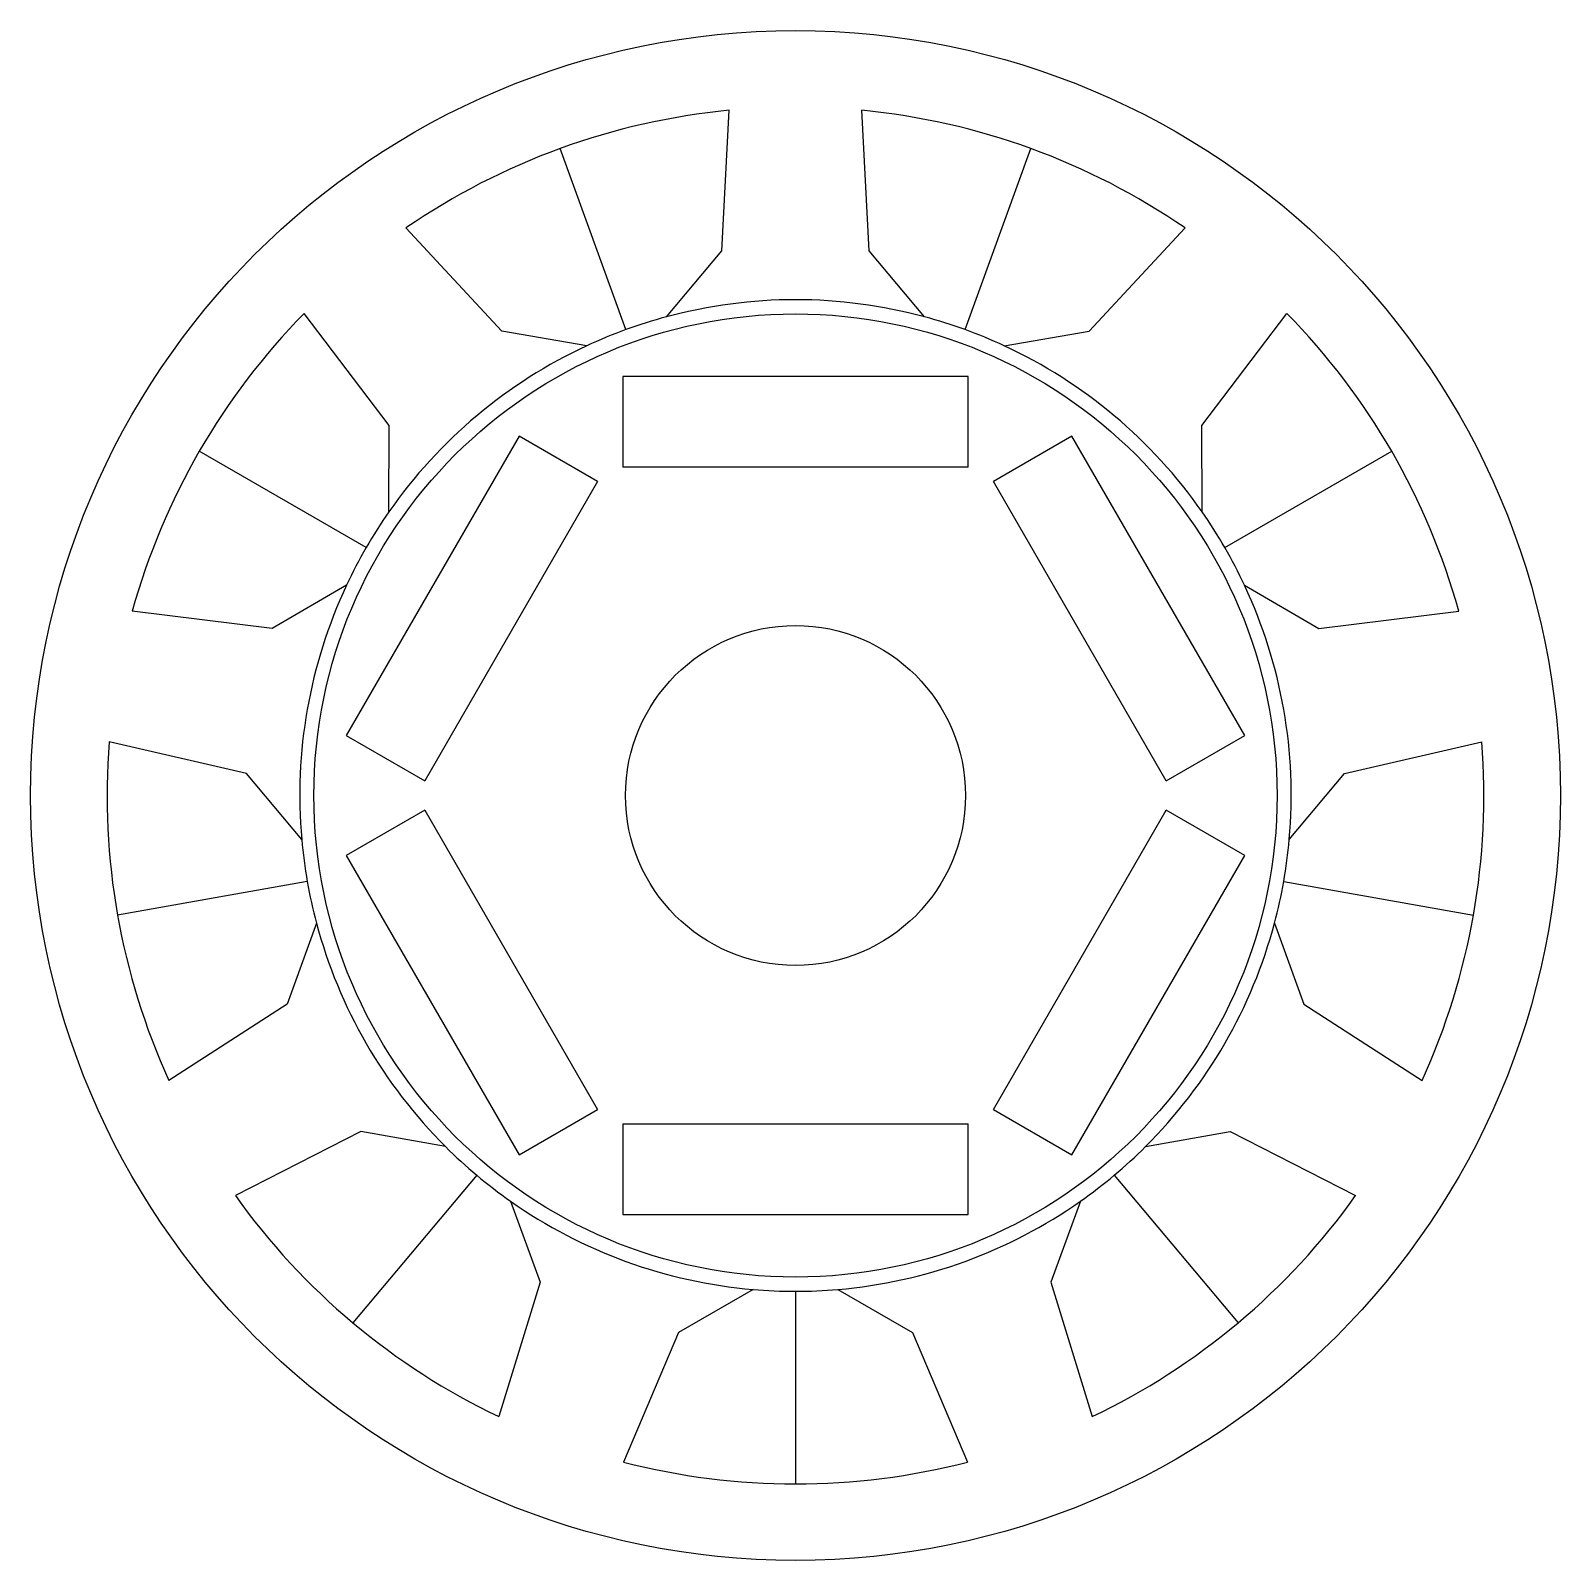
# Model space of a CAD drawing. Header units: metres. Extents: x -27 to 27, y -27 to 27.
import ezdxf

# ---------------------------------------------------------------- set-up
doc = ezdxf.new("R2010")
doc.units = ezdxf.units.M

msp = doc.modelspace()

# ---------------------------------------------------------------- linework, layer by layer
for p, q in [((-2.596682, 19.220623), (-2.346339, 24.186457)), ((2.596682, 19.220623), (2.346339, 24.186457)), ((-10.365604, 16.392967), (-13.749355, 20.036098)), ((10.365604, 16.392967), (13.749355, 20.036098)), ((-4.555565, 16.896651), (-2.596682, 19.220623)), ((4.555565, 16.896651), (2.596682, 19.220623)), ((-14.343952, 13.054736), (-17.344154, 17.019703)), ((14.343952, 13.054736), (17.344154, 17.019703)), ((-7.371193, 15.871847), (-10.365604, 16.392967)), ((7.371193, 15.871847), (10.365604, 16.392967)), ((6.1, 14.791552), (-6.1, 14.791552)), ((-6.1, 14.791552), (-6.1, 11.591552)), ((6.1, 11.591552), (6.1, 14.791552)), ((-14.350724, 10.015325), (-14.343952, 13.054736)), ((14.350724, 10.015325), (14.343952, 13.054736)), ((-9.759859, 12.678531), (-15.859859, 2.113021)), ((-6.988578, 11.078531), (-9.759859, 12.678531)), ((9.759859, 12.678531), (6.988578, 11.078531)), ((15.859859, 2.113021), (9.759859, 12.678531)), ((6.1, 11.591552), (-6.1, 11.591552)), ((-6.988578, 11.078531), (-13.088578, 0.513021)), ((13.088578, 0.513021), (6.988578, 11.078531)), ((-15.848888, 7.420429), (-18.47771, 5.894859)), ((15.848888, 7.420429), (18.47771, 5.894859)), ((-18.47771, 5.894859), (-23.411573, 6.510627)), ((18.47771, 5.894859), (23.411573, 6.510627)), ((-19.379528, 0.780393), (-24.226448, 1.889242)), ((-15.859859, 2.113021), (-13.088578, 0.513021)), ((13.088578, 0.513021), (15.859859, 2.113021)), ((19.379528, 0.780393), (24.226448, 1.889242)), ((-17.431019, -1.552283), (-19.379528, 0.780393)), ((17.431019, -1.552283), (19.379528, 0.780393)), ((-13.088578, -0.513021), (-15.859859, -2.113021)), ((-13.088578, -0.513021), (-6.988578, -11.078531)), ((6.988578, -11.078531), (13.088578, -0.513021)), ((15.859859, -2.113021), (13.088578, -0.513021)), ((-15.859859, -2.113021), (-9.759859, -12.678531)), ((9.759859, -12.678531), (15.859859, -2.113021)), ((-16.910712, -4.50309), (-17.943889, -7.361519)), ((16.910712, -4.50309), (17.943889, -7.361519)), ((-17.943889, -7.361519), (-22.119255, -10.06124)), ((17.943889, -7.361519), (22.119255, -10.06124)), ((-9.759859, -12.678531), (-6.988578, -11.078531)), ((6.988578, -11.078531), (9.759859, -12.678531)), ((-15.347207, -11.859104), (-19.772917, -14.125217)), ((-12.355147, -12.393561), (-15.347207, -11.859104)), ((-6.1, -11.591552), (6.1, -11.591552)), ((-6.1, -11.591552), (-6.1, -14.791552)), ((6.1, -14.791552), (6.1, -11.591552)), ((12.355147, -12.393561), (15.347207, -11.859104)), ((15.347207, -11.859104), (19.772917, -14.125217)), ((-10.059826, -14.319563), (-9.013923, -17.17336)), ((10.059826, -14.319563), (9.013923, -17.17336)), ((-6.1, -14.791552), (6.1, -14.791552)), ((-9.013923, -17.17336), (-10.477093, -21.92534)), ((9.013923, -17.17336), (10.477093, -21.92534)), ((-1.498164, -17.435754), (-4.133757, -18.949595)), ((1.498164, -17.435754), (4.133757, -18.949595)), ((-4.133757, -18.949595), (-6.067418, -23.53033)), ((4.133757, -18.949595), (6.067418, -23.53033))]:
    msp.add_line(p, q)
at = {"color": 1}
for p, q in [((-5.985353, 16.444621), (-8.311089, 22.834531)), ((-5.985353, 16.444621), (-8.311089, 22.834531)), ((-5.985353, 16.444621), (-8.311089, 22.834531)), ((-5.985353, 16.444621), (-8.311089, 22.834531)), ((-5.985353, 16.444621), (-8.311089, 22.834531)), ((-5.985353, 16.444621), (-8.311089, 22.834531)), ((-5.985353, 16.444621), (-8.311089, 22.834531)), ((-5.985353, 16.444621), (-8.311089, 22.834531)), ((-5.985353, 16.444621), (-8.311089, 22.834531)), ((5.985353, 16.444621), (8.311089, 22.834531)), ((5.985353, 16.444621), (8.311089, 22.834531)), ((5.985353, 16.444621), (8.311089, 22.834531)), ((5.985353, 16.444621), (8.311089, 22.834531)), ((5.985353, 16.444621), (8.311089, 22.834531)), ((5.985353, 16.444621), (8.311089, 22.834531)), ((5.985353, 16.444621), (8.311089, 22.834531)), ((5.985353, 16.444621), (8.311089, 22.834531)), ((5.985353, 16.444621), (8.311089, 22.834531)), ((-15.155445, 8.75), (-21.044417, 12.15)), ((-15.155445, 8.75), (-21.044417, 12.15)), ((-15.155445, 8.75), (-21.044417, 12.15)), ((-15.155445, 8.75), (-21.044417, 12.15)), ((-15.155445, 8.75), (-21.044417, 12.15)), ((-15.155445, 8.75), (-21.044417, 12.15)), ((-15.155445, 8.75), (-21.044417, 12.15)), ((-15.155445, 8.75), (-21.044417, 12.15)), ((-15.155445, 8.75), (-21.044417, 12.15)), ((15.155445, 8.75), (21.044417, 12.15)), ((15.155445, 8.75), (21.044417, 12.15)), ((15.155445, 8.75), (21.044417, 12.15)), ((15.155445, 8.75), (21.044417, 12.15)), ((15.155445, 8.75), (21.044417, 12.15)), ((15.155445, 8.75), (21.044417, 12.15)), ((15.155445, 8.75), (21.044417, 12.15)), ((15.155445, 8.75), (21.044417, 12.15)), ((15.155445, 8.75), (21.044417, 12.15)), ((-17.234136, -3.038843), (-23.930828, -4.219651)), ((-17.234136, -3.038843), (-23.930828, -4.219651)), ((-17.234136, -3.038843), (-23.930828, -4.219651)), ((-17.234136, -3.038843), (-23.930828, -4.219651)), ((-17.234136, -3.038843), (-23.930828, -4.219651)), ((-17.234136, -3.038843), (-23.930828, -4.219651)), ((-17.234136, -3.038843), (-23.930828, -4.219651)), ((-17.234136, -3.038843), (-23.930828, -4.219651)), ((-17.234136, -3.038843), (-23.930828, -4.219651)), ((17.234136, -3.038843), (23.930828, -4.219651)), ((17.234136, -3.038843), (23.930828, -4.219651)), ((17.234136, -3.038843), (23.930828, -4.219651)), ((17.234136, -3.038843), (23.930828, -4.219651)), ((17.234136, -3.038843), (23.930828, -4.219651)), ((17.234136, -3.038843), (23.930828, -4.219651)), ((17.234136, -3.038843), (23.930828, -4.219651)), ((17.234136, -3.038843), (23.930828, -4.219651)), ((17.234136, -3.038843), (23.930828, -4.219651)), ((-11.248783, -13.405778), (-15.619739, -18.61488)), ((-11.248783, -13.405778), (-15.619739, -18.61488)), ((-11.248783, -13.405778), (-15.619739, -18.61488)), ((-11.248783, -13.405778), (-15.619739, -18.61488)), ((-11.248783, -13.405778), (-15.619739, -18.61488)), ((-11.248783, -13.405778), (-15.619739, -18.61488)), ((-11.248783, -13.405778), (-15.619739, -18.61488)), ((-11.248783, -13.405778), (-15.619739, -18.61488)), ((-11.248783, -13.405778), (-15.619739, -18.61488)), ((11.248783, -13.405778), (15.619739, -18.61488)), ((11.248783, -13.405778), (15.619739, -18.61488)), ((11.248783, -13.405778), (15.619739, -18.61488)), ((11.248783, -13.405778), (15.619739, -18.61488)), ((11.248783, -13.405778), (15.619739, -18.61488)), ((11.248783, -13.405778), (15.619739, -18.61488)), ((11.248783, -13.405778), (15.619739, -18.61488)), ((11.248783, -13.405778), (15.619739, -18.61488)), ((11.248783, -13.405778), (15.619739, -18.61488)), ((0, -17.5), (0, -24.3)), ((0, -17.5), (0, -24.3)), ((0, -17.5), (0, -24.3)), ((0, -17.5), (0, -24.3)), ((0, -17.5), (0, -24.3)), ((0, -17.5), (0, -24.3)), ((0, -17.5), (0, -24.3)), ((0, -17.5), (0, -24.3)), ((0, -17.5), (0, -24.3))]:
    msp.add_line(p, q, dxfattribs=at)
for radius in [27, 17, 6]:
    msp.add_circle((0, 0), radius)
for radius, start, end in [(24.3, 455.54095, 124.45905), (24.3, 415.54095, 444.45905), (17.5, 434.911067, 465.088933), (24.3, 135.54095, 164.45905), (24.3, 375.54095, 404.45905), (17.5, 114.911067, 145.088933), (17.5, 394.911067, 425.088933), (17.5, 154.911067, 185.088933), (17.5, 354.911067, 385.088933), (24.3, 175.54095, 204.45905), (24.3, 335.54095, 364.45905), (17.5, 194.911067, 225.088933), (17.5, 314.911067, 345.088933), (24.3, 215.54095, 244.45905), (17.5, 234.911067, 265.088933), (17.5, 274.911067, 305.088933), (24.3, 295.54095, 324.45905), (24.3, 255.54095, 284.45905)]:
    msp.add_arc((0, 0), radius, start, end)
for start, end in [(105.088933, 114.911067), (105.088933, 114.911067), (105.088933, 114.911067), (105.088933, 114.911067), (105.088933, 114.911067), (105.088933, 114.911067), (105.088933, 114.911067), (105.088933, 114.911067), (105.088933, 114.911067), (425.088933, 434.911067), (425.088933, 434.911067), (425.088933, 434.911067), (425.088933, 434.911067), (425.088933, 434.911067), (425.088933, 434.911067), (425.088933, 434.911067), (425.088933, 434.911067), (425.088933, 434.911067), (145.088933, 154.911067), (145.088933, 154.911067), (145.088933, 154.911067), (145.088933, 154.911067), (145.088933, 154.911067), (145.088933, 154.911067), (145.088933, 154.911067), (145.088933, 154.911067), (145.088933, 154.911067), (385.088933, 394.911067), (385.088933, 394.911067), (385.088933, 394.911067), (385.088933, 394.911067), (385.088933, 394.911067), (385.088933, 394.911067), (385.088933, 394.911067), (385.088933, 394.911067), (385.088933, 394.911067), (185.088933, 194.911067), (185.088933, 194.911067), (185.088933, 194.911067), (185.088933, 194.911067), (185.088933, 194.911067), (185.088933, 194.911067), (185.088933, 194.911067), (185.088933, 194.911067), (185.088933, 194.911067), (345.088933, 354.911067), (345.088933, 354.911067), (345.088933, 354.911067), (345.088933, 354.911067), (345.088933, 354.911067), (345.088933, 354.911067), (345.088933, 354.911067), (345.088933, 354.911067), (345.088933, 354.911067), (225.088933, 234.911067), (225.088933, 234.911067), (225.088933, 234.911067), (225.088933, 234.911067), (225.088933, 234.911067), (225.088933, 234.911067), (225.088933, 234.911067), (225.088933, 234.911067), (225.088933, 234.911067), (305.088933, 314.911067), (305.088933, 314.911067), (305.088933, 314.911067), (305.088933, 314.911067), (305.088933, 314.911067), (305.088933, 314.911067), (305.088933, 314.911067), (305.088933, 314.911067), (305.088933, 314.911067), (265.088933, 274.911067), (265.088933, 274.911067), (265.088933, 274.911067), (265.088933, 274.911067), (265.088933, 274.911067), (265.088933, 274.911067), (265.088933, 274.911067), (265.088933, 274.911067), (265.088933, 274.911067)]:
    msp.add_arc((0, 0), 17.5, start, end, dxfattribs=at)

doc.saveas('drawing.dxf')
